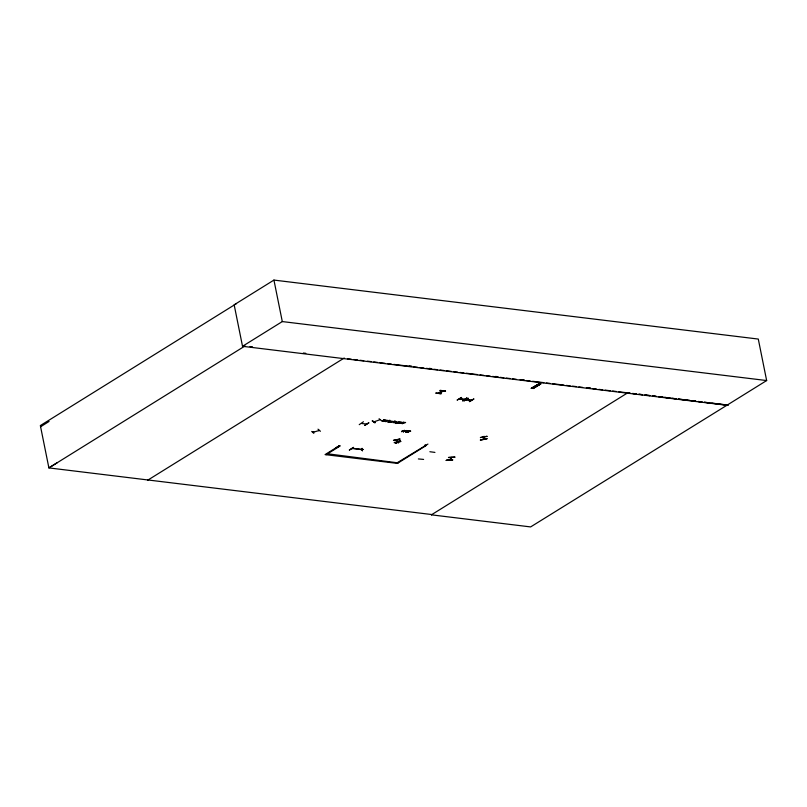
<?xml version="1.0" encoding="UTF-8"?>
<svg xmlns="http://www.w3.org/2000/svg" width="807" height="807" viewBox="0 0 807 807"><rect width="100%" height="100%" fill="white"/><g stroke="black" fill="none" stroke-linecap="round" stroke-linejoin="round"><path stroke-width="1.21" d="M396.661 439.835L397.518 442.044M397.256 441.247L397.932 441.954M435.921 393.201L441.076 393.584M400.232 440.642L395.773 443.245M359.236 424.664L363.443 421.758M461.584 397.508L457.085 400.101L461.523 397.447M468.302 398.295L463.854 400.948L468.07 398.325M372.279 420.982L375.164 422.686L372.622 420.891M374.811 422.787L372.299 420.951M313.822 433.359L311.694 431.432M362.383 450.75L362.061 448.309L362.404 450.72M406.476 430.696L404.539 431.261L407 430.514M446.321 460.293L452.666 459.869L446.251 460.444M449.418 460.121L451.496 457.448M451.264 457.751L451.749 457.468L449.751 460.051M483.585 437.253C483.312 434.227 484.23 440.733 483.756 438.534L483.877 439.301M483.534 439.2L483.585 437.011M361.132 449.832L361.697 449.852M441.036 392.152L440.713 392.051M539.207 383.648L531.228 388.318L539.429 383.678L531.793 388.399M531.278 388.338L531.682 388.288M533.064 388.46L540.831 383.829L533.175 388.57M454.866 457.085L448.531 457.448M441.066 393.846L435.921 392.959M389.599 420.467C385.595 425.713 390.406 418.672 389.912 420.508M363.12 449.438L362.444 449.479L363.059 449.469M397.942 442.044L397.215 442.186M406.325 430.494L405.578 430.928M40.592 426.772L49.056 421.456M57.347 462.603L48.894 467.909L40.35 425.561L236.532 303.573M431.473 514.846L431.927 514.563L48.894 467.909L245.066 345.931M273.936 280.079L234.161 304.814L242.524 346.294L726.875 405.285L766.65 380.551L758.287 339.061L273.936 280.079L282.299 321.569L242.524 346.294M147.59 480.276L344.226 358.005M361.818 423.534L366.58 423.998M366.358 424.089L366.64 423.988M364.744 425.39L368.94 422.737L364.734 425.38M326.078 454.714L340.14 445.978L339.132 445.847L325.08 454.593L397.387 463.4L426.318 445.414L425.582 445.434M384.384 419.539L383.406 420.124L384.626 420.356L381.913 421.143L383.486 421.355C379.189 421.153 389.206 419.973 383.406 420.124M440.188 390.588L445.585 391.062L440.138 390.336M437.979 393.463L442.438 390.8L438.211 393.231M394.169 421.173L394.643 421.738C389.589 423.968 397.811 421.183 394.805 421.254L394.008 421.668M438.786 393.302L443.003 390.679M439.099 393.564L443.336 390.971M395.702 421.335L394.24 421.516M445.403 391.153L440.239 390.527M399.253 422.354L400.635 422.293L398.628 423.292L399.838 421.9M403.147 422.384L405.608 422.485L402.098 423.715L404.065 422.495L403.409 422.222M464.469 399.515L459.677 398.779M466.779 398.093L462.815 400.786M467.031 398.164L462.532 400.766L466.749 398.144M466.809 399.263L466.597 399.798M469.321 401.533L473.79 398.991M397.205 462.764L425.884 445.313M628.108 392.575L431.402 514.836L530.623 526.921L726.875 405.285M335.49 448.319L339.686 445.646M335.46 448.258L339.586 445.646M349.31 450.003L353.668 447.36L349.451 450.003M400.02 440.632L395.763 443.285L400.01 440.672M423.604 459.415L418.369 458.931M429.869 451.728L434.933 452.404M313.166 432.391C312.148 431.311 314.165 431.463 313.661 432.229M313.106 432.391L313.348 431.543L313.63 432.229M319.239 430.464L312.995 432.32M397.296 441.227L397.69 441.772M400.686 422.253L401.926 422.091M313.005 432.31L312.914 431.674M352.467 448.732L351.862 448.652M379.098 418.732L381.348 420.578M466.325 399.626L471.399 400.232M471.288 400.343L466.264 399.747M398.244 441.964L398.275 441.348M320.429 431.271L317.998 429.163M319.078 430.393L318.704 430.645M402.29 430.656L403.238 430.595M379.855 419.771L374.095 421.799M398.295 441.974L398.729 442.014M393.503 440.4L400.141 439.028L393.473 440.319M394.351 442.821L400.978 441.409L394.26 442.448M397.629 440.834L398.305 443.073M482.515 436.809L484.745 436.426M487.014 436.294L480.367 437.555L487.025 436.365M483.524 438.705L483.544 439.361M482.556 439.28L484.765 438.837M397.266 442.196L397.861 441.964L396.983 439.754M454.886 457.115L448.45 457.539M446.251 460.383L452.697 459.94M398.517 442.145L398.113 442.085M282.299 321.569L766.65 380.551M250.029 346.536L252.5 346.839M303.321 353.022L305.803 353.325M409.25 365.924L411.752 366.227M429.263 368.355L431.765 368.668M495.548 376.435L498.05 376.738M521.806 379.633L524.308 379.936M588.091 387.703L590.593 388.006M347.514 358.752L351.267 359.206M353.769 359.508L357.521 359.962M360.023 360.265L363.775 360.729M367.528 361.183L371.27 361.637M373.772 361.95L377.525 362.404M380.026 362.706L385.03 363.311M387.531 363.624L391.284 364.078M393.786 364.381L411.298 366.519M413.799 366.822L417.552 367.276M420.043 367.578L423.796 368.032M426.298 368.345L431.301 368.95M433.803 369.253L437.555 369.717M440.057 370.02L443.81 370.474M446.311 370.776L451.315 371.391M453.816 371.694L457.569 372.148M460.071 372.451L463.823 372.915M466.325 373.217L477.573 374.589M480.074 374.892L483.827 375.346M486.328 375.648L490.081 376.112M492.583 376.415L497.586 377.02M500.088 377.323L503.84 377.787M506.342 378.09L510.095 378.544M512.596 378.846L516.349 379.31M520.091 379.764L523.844 380.218M526.346 380.531L530.098 380.985M532.6 381.287L543.857 382.659M546.359 382.962L550.112 383.416M552.613 383.728L563.871 385.09M566.373 385.403L570.115 385.857M572.617 386.16L576.369 386.614M578.871 386.926L582.624 387.38M586.376 387.834L590.129 388.298M592.631 388.601L596.383 389.055M598.885 389.357L602.637 389.811M605.139 390.124L610.142 390.729M612.644 391.032L616.387 391.496M618.888 391.798L630.126 393.16L627.644 392.858M642.523 394.673L638.801 394.22L642.493 394.684M644.995 394.976L649.958 395.581M656.152 396.338L652.439 395.884L656.111 396.358M662.355 397.084L658.633 396.64L675.903 398.799M664.827 397.387L669.79 397.992M672.271 398.295L675.984 398.749M678.465 399.051L689.622 400.413M692.103 400.716L695.816 401.16M698.297 401.462L702.019 401.916M704.491 402.219L709.454 402.824M711.925 403.127L715.648 403.581M718.129 403.883L726.804 404.943M473.81 399.021L469.583 401.634M459.607 398.789L464.691 399.374M398.204 462.885L326.795 453.685M644.975 394.996L649.917 395.601M678.384 399.102L695.705 401.23M698.186 401.533L701.898 401.997M704.37 402.3L728.388 405.255M483.433 438.786L483.615 439.401M427.932 444.072L423.746 446.654M425.218 445.373L425.128 444.778M540.811 383.85L532.711 388.349M408.392 430.928C405.528 433.984 404.499 430.353 408.392 430.928M407.384 432.169C409.643 432.996 406.718 431.523 410.702 431.13L409.21 430.938L410.087 431.241L407.434 432.078M395.844 423.191C394.593 424.674 403.682 420.074 395.844 423.191M396.893 421.99L394.058 422.666L396.893 421.99M396.519 422.031L395.269 422.122L396.519 422.031M401.331 423.1L400.201 423.181L401.331 423.1M403.49 431.069L401.533 431.574L403.49 431.069M403.117 431.109L401.896 431.543L403.117 431.109M406.103 430.726L404.892 431.17L406.103 430.726M398.557 422.313L396.842 422.737L398.557 422.313M407.979 431.039L405.739 431.927L407.979 431.039M404.246 430.343L403.45 431.896L404.246 430.343M401.765 423.1L399.455 423.393L402.542 422.555L400.887 422.757L401.765 423.1M391.284 421.446C388.762 423.927 395.894 419.701 390.992 422.081L391.798 421.224L389.731 421.93C392.131 419.458 386.916 423.968 391.284 421.446M352.79 448.44L361.415 449.459L352.79 448.44M385.998 420.104L383.779 421.486L387.31 420.487L385.726 421.728L387.955 420.336L384.576 421.234L385.998 420.104M487.045 438.726L480.387 440.057L487.045 438.726M636.319 393.917L632.607 393.463L636.309 393.927"/></g></svg>
